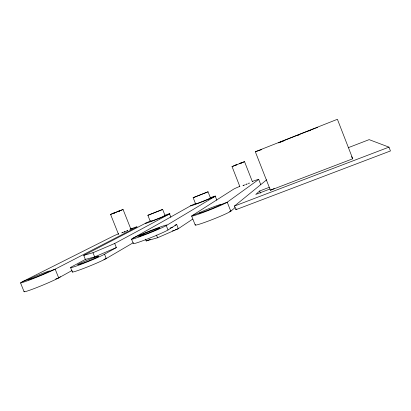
<?xml version="1.0" encoding="UTF-8"?>
<svg xmlns="http://www.w3.org/2000/svg" width="411" height="411" viewBox="0 0 411 411"><rect width="100%" height="100%" fill="white"/><g stroke="black" fill="none" stroke-linecap="round" stroke-linejoin="round"><path stroke-width="0.62" d="M270.417 190.236L352.756 158.785L337.405 119.293L255.323 151.741L270.417 190.236L274.24 188.557M210.483 198.004L208.038 191.803L193.16 197.696L195.615 203.913M269.231 187.324L259.644 190.992L255.781 194.434L270.017 188.988M266.667 179.797L234.45 206.065L235.878 209.702L236.839 208.87M229.595 211.639L230.776 211.187L235.195 207.498M193.16 197.696L208.038 191.803M260.744 184.611L258.714 179.443L227.237 202.197A19.26 0.925 -21.6 0 1 206.101 211.341A19.26 0.925 -21.6 0 1 192.101 215.667L233.736 189.096A13.542 0.457 -21.4 0 1 239.767 186.389M245.757 184.575L246.615 183.994M192.708 219.114L178.338 228.675L157.567 237.769L146.141 240.944L145.437 239.171M131.546 239.135L133.292 243.528A19.034 1.012 -21.9 0 0 148.155 238.719A19.034 1.012 -21.9 0 0 168.007 229.98L176.684 224.498L178.338 228.675L175.358 229.811M147.225 240.271L146.141 240.944L150.313 239.351M165.063 215.564L162.643 209.451L147.873 215.302L150.303 221.426M252.369 181.631L244.53 161.667L232.518 166.393L232.045 166.578L239.86 186.594M133.344 242.675L106.285 258.519A18.973 1.084 -22.2 0 1 85.416 267.741A18.973 1.084 -22.2 0 1 72.449 271.712M121.748 232.873L121.887 232.903M147.873 215.302L162.643 209.451M116.354 247.571L94.653 256.896L85.354 259.428L72.007 266.631A18.978 0.961 -22.1 0 0 81.47 264.165A18.978 0.961 -22.1 0 0 104.558 254.204L116.354 247.571L114.72 243.476L169.563 213.905L170.889 217.249M132.409 238.55L190.94 205.639M55.711 279.033L58.691 277.903L72.084 270.474M249.313 183.075L248.686 183.378M243.065 185.489L243.708 185.181M85.354 259.428L83.731 255.375L145.905 223.05M125.206 231.475L123.685 232.246L125.304 231.604M129.819 229.271L133.976 227.725A13.465 0.437 -21.8 0 1 136.565 227.144L55.182 269.143A19.62 0.843 -22.2 0 1 30.614 279.598A19.62 0.843 -22.2 0 1 22.667 281.597L112.912 236.284A13.465 0.437 -21.8 0 1 118.712 233.715M231.999 166.599L235.729 165.14M122.113 232.698L122.653 232.462M174.952 225.249L176.684 224.498M126.085 231.285L127.821 230.494L127.05 230.715M83.731 255.375L92.984 252.714L114.72 243.476M278.314 142.9L279.917 142.232M280.497 142L286.236 139.683M118.574 234.481L110.58 214.414L111.694 213.967L123.074 209.492L131.042 229.533M246.585 184.251L247.381 183.928M308.841 130.991L310.552 130.308M286.806 139.457L301.844 133.498M115.491 212.472L113.703 213.181L115.044 212.657M118.178 211.424L119.95 210.72L118.604 211.249M236.402 164.862L235.138 165.366L237.003 164.631M240.147 163.393L241.401 162.895L240.795 163.131M297.451 135.507L299.146 134.839M302.383 133.282L315.34 128.232M239.521 163.635L244.53 161.667M282.686 141.286L284.402 140.624M348.225 147.698L369.14 139.632L388.97 147.138L390.45 150.955L235.878 209.702M192.101 215.667L199.068 212.996M220.147 204.914A11.554 0.555 -21.6 0 0 205.937 209.851A11.554 0.555 -21.6 0 0 202.633 212.168A11.554 0.555 -21.6 0 0 220.147 204.914L227.237 202.197L230.776 211.187M22.667 281.597L29.114 279.126M48.621 271.656L55.182 269.143L58.691 277.903M170.092 228.074L172.461 227.165M279.778 142.401L281.545 141.728M234.45 206.065L388.97 147.138M172.373 230.946L174.166 230.268M103.896 259.428L106.285 258.519L104.558 254.204M315.889 128.026L317.523 127.405M130.749 228.922L132.311 228.336M252.344 181.457L253.793 180.922A13.542 0.457 -21.4 0 1 258.714 179.443M244.961 184.878L243.06 185.525M123.074 209.492L110.58 214.414M122.339 232.749L122.951 232.528M255.323 151.741L261.715 149.609M248.691 183.229L249.102 183.095M351.451 156.627L352.756 158.785M20.55 282.922L24.085 291.707M70.63 267.72L72.367 272.051M92.984 252.714L94.653 256.896M168.007 229.98L166.26 225.572L215.266 196.237L216.828 200.198M156.509 235.102L157.567 237.769M191.67 216.094L195.21 225.053M259.644 190.992L260.482 193.119M164.436 215.436A13.239 0.432 -21.7 0 1 166.984 215.112A13.239 0.432 -21.7 0 1 148.494 222.464A13.239 0.432 -21.7 0 1 150.729 220.887M164.035 215.832A7.943 0.257 -21.7 0 1 162.448 216.818A7.943 0.257 -21.7 0 1 152.923 220.604A7.943 0.257 -21.7 0 1 151.33 220.882M210.206 197.753A13.363 0.442 -21.6 0 1 212.348 197.614A13.363 0.442 -21.6 0 1 193.812 204.93A13.363 0.442 -21.6 0 1 195.831 203.43M209.184 198.379A8.014 0.267 -21.6 0 1 204.56 200.645A8.014 0.267 -21.6 0 1 195.749 203.784M60.258 276.654A19.615 1.094 -22.5 0 1 41.033 285.861A19.615 1.094 -22.5 0 1 24.521 291.219M230.92 210.797A19.255 1.197 -21.6 0 1 212.061 219.644A19.255 1.197 -21.6 0 1 195.615 224.555M81.933 263.502A11.385 0.575 -22.1 0 0 98.65 256.289A11.385 0.575 -22.1 0 0 83.911 261.632A11.385 0.575 -22.1 0 0 81.933 263.502M140.331 236.505A19.04 0.884 -21.8 0 0 166.871 225.084A19.04 0.884 -21.8 0 0 140.377 234.84A19.04 0.884 -21.8 0 0 140.331 236.505M143.809 234.768A11.421 0.529 -21.8 0 0 159.828 227.884A11.421 0.529 -21.8 0 0 144.04 233.684A11.421 0.529 -21.8 0 0 143.809 234.768M31.714 278.735A11.77 0.503 -22.2 0 0 49.505 271.162A11.77 0.503 -22.2 0 0 35.151 276.403A11.77 0.503 -22.2 0 0 31.714 278.735"/></g></svg>
